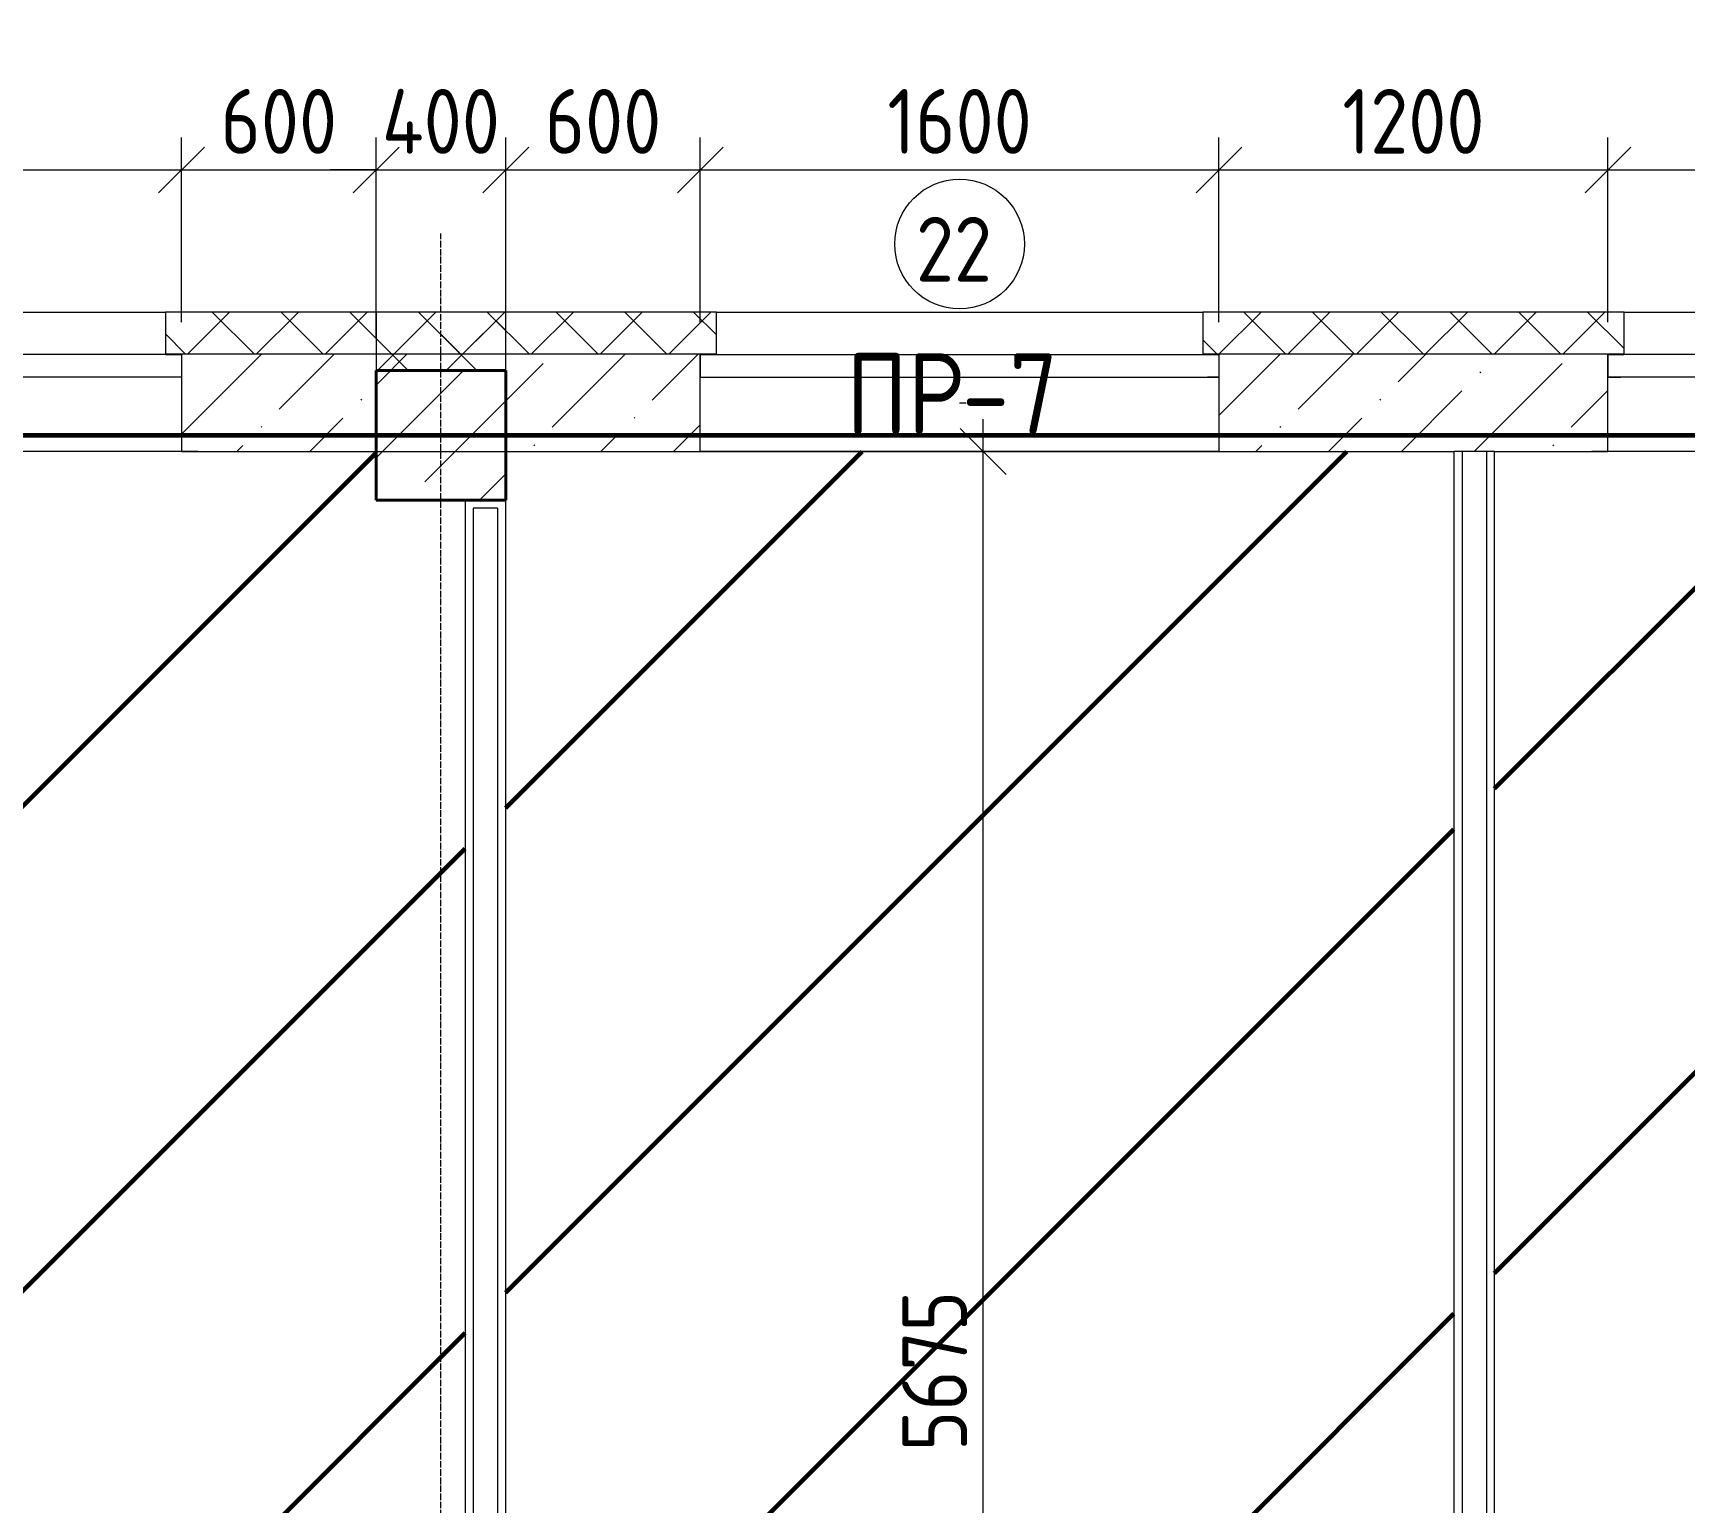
# Model space of a CAD drawing. Header units: millimetres. Extents: x -56773 to 323062, y -262288 to 76460.
# Drawn here: x 1551 to 6647, y -91839 to -87303 of the extents above; entities that cross this region are included whole.
import ezdxf

# ---------------------------------------------------------------- set-up
doc = ezdxf.new("R2010")
doc.units = ezdxf.units.MM
doc.linetypes.add('ADSK_Линия сетки', pattern=[25, 20, -2.5, 0, -2.5])
for name, color, linetype, lineweight in [('1.1)Стяжка керамзит  2 этаж', 5, 'Continuous', 60), ('3.1 Штукатурка внешн стен', 5, 'Continuous', 60), ('_ Окна', 7, 'Continuous', 18), ('Марки', 7, 'Continuous', 20), ('Марки окон', 7, 'Continuous', 20), ('Несущие колонны', 7, 'Continuous', 18), ('Окна', 7, 'Continuous', 9), ('Оси', 7, 'Continuous', 9), ('Размеры', 7, 'Continuous', 9), ('Стены внутренние', 7, 'Continuous', 18), ('Стены наружные', 7, 'Continuous', 18), ('Стены штриховка', 7, 'Continuous', 9)]:
    doc.layers.add(name, color=color, linetype=linetype, lineweight=lineweight)
doc.styles.add('GOST Common_2', font='', dxfattribs={"width": 0.9, "height": 250})
doc.styles.add('GOST Common_3', font='', dxfattribs={"width": 0.9, "height": 200})
doc.styles.get('GOST Common_2').set_extended_font_data('GOST Common')
doc.styles.get('GOST Common_3').set_extended_font_data('GOST Common')
doc.dimstyles.new('ADSK_Основной_2_0_1', dxfattribs={"dimscale": 304.8, "dimtxt": 201.142999, "dimasz": 0.463911, "dimexe": 0.328084, "dimexo": 0.328084, "dimgap": 0.164042, "dimtad": 1, "dimdec": 3, "dimrnd": 0.001, "dimdsep": 46, "dimtxsty": 'GOST Common_3', "dimblk1": 'OBLIQUE', "dimblk2": 'OBLIQUE', "dimsah": 1, "dimcen": 0.09, "dimdle": 0.328084, "dimazin": 2, "dimtfac": 1, "dimtdec": 4, "dimtix": 1, "dimtmove": 1, "dimatfit": 3, "dimfxl": 1, "dimtvp": 1, "dimtolj": 1, "dimtzin": 0, "dimlwd": 20, "dimlwe": 20, "dimarcsym": 2})
doc.dimstyles.new('ADSK_Основной_2_0_2', dxfattribs={"dimscale": 304.8, "dimtxt": 201.142999, "dimasz": 0.463911, "dimexe": 0.328084, "dimexo": 0.328084, "dimgap": 0.164042, "dimtad": 1, "dimdec": 3, "dimrnd": 0.001, "dimdsep": 46, "dimtxsty": 'GOST Common_3', "dimblk1": 'OBLIQUE', "dimblk2": 'OBLIQUE', "dimsah": 1, "dimcen": 0.09, "dimdle": 0.328084, "dimazin": 2, "dimtfac": 1, "dimtdec": 4, "dimtix": 1, "dimtmove": 0, "dimatfit": 3, "dimfxl": 1, "dimtvp": 1, "dimtolj": 1, "dimtzin": 0, "dimlwd": 20, "dimlwe": 20, "dimarcsym": 2})
pattern_1 = [(45, (9.36, -97949.04), (-106.066, 106.066), []), (135, (9.36, -97949.04), (-106.066, -106.066), [])]

# ---------------------------------------------------------------- blocks, each defined once
blk = doc.blocks.new('ADSK_КолоннаЖБ_Прямоугольная - 400x400 мм-1807143-Кладочный план 2-го этаж')
at = {"layer": 'Несущие колонны', "lineweight": 40}
for p, q in [((-200, 200), (200, 200)), ((-200, -200), (-200, 200)), ((200, 200), (200, -200)), ((200, -200), (-200, -200))]:
    blk.add_line(p, q, dxfattribs=at)
blk = doc.blocks.new('ОКНО L03 _2СТ_RS - ОК-5_1600х2000h-3556607-Кладочный план 2-го этаж')
at = {"layer": '_ Окна'}
for p, q in [((-838.1, -79), (761.9, -79)), ((-838.1, -149), (-838.1, -79)), ((-838.1, -79), (-803.1, -79)), ((-818.1, -79), (-38.1, -79)), ((-38.1, -79), (741.9, -79)), ((761.9, -79), (726.9, -79)), ((761.9, -149), (761.9, -79)), ((-838.1, -149), (761.9, -149)), ((-838.1, -149), (-833.1, -149)), ((-818.1, -149), (-38.1, -149)), ((-38.1, -149), (741.9, -149)), ((761.9, -149), (756.9, -149))]:
    blk.add_line(p, q, dxfattribs=at)
at = {"layer": 'Окна'}
blk.add_line((-888.1, 150), (811.9, 150), dxfattribs=at)
blk = doc.blocks.new('ОКНО L03 _2СТ_RS - ОК-5_1600х2000h-3556615-Кладочный план 2-го этаж')
at = {"layer": '_ Окна'}
for p, q in [((-838.1, 149), (761.9, 149)), ((-838.1, 149), (-838.1, 79)), ((-838.1, 149), (-833.1, 149)), ((-818.1, 149), (-38.1, 149)), ((-38.1, 149), (741.9, 149)), ((761.9, 149), (756.9, 149)), ((761.9, 149), (761.9, 79)), ((-838.1, 79), (761.9, 79)), ((-838.1, 79), (-803.1, 79)), ((-818.1, 79), (-38.1, 79)), ((-38.1, 79), (741.9, 79)), ((761.9, 79), (726.9, 79))]:
    blk.add_line(p, q, dxfattribs=at)
at = {"layer": 'Окна'}
blk.add_line((-888.1, -150), (811.9, -150), dxfattribs=at)
blk = doc.blocks.new('ОКНО L01 _СТ_RS - ОК-3_1200х2000h_противоударное-3556414-Кладочный план 2-го этаж')
at = {"layer": '_ Окна'}
for p, q in [((-638.1, -79), (561.9, -79)), ((-638.1, -149), (-638.1, -79)), ((-638.1, -79), (-598.1, -79)), ((-618.1, -79), (541.9, -79)), ((561.9, -79), (521.9, -79)), ((561.9, -149), (561.9, -79)), ((-638.1, -149), (561.9, -149)), ((-638.1, -149), (-633.1, -149)), ((-618.1, -149), (541.9, -149)), ((561.9, -149), (556.9, -149))]:
    blk.add_line(p, q, dxfattribs=at)
at = {"layer": 'Окна'}
blk.add_line((-688.1, 150), (611.9, 150), dxfattribs=at)
blk = doc.blocks.new('_Oblique')
at = {"color": 0, "linetype": 'ByBlock', "lineweight": -2}
blk.add_line((-0.5, -0.5), (0.5, 0.5), dxfattribs=at)
blk = doc.blocks.new('*D4549')
at = {"layer": 'Defpoints', "color": 0, "transparency": 16777216}
for p in [(2009.4, -87725.6), (409.4, -88295.1), (2009.4, -88295.1)]:
    blk.add_point(p, dxfattribs=at)
at = {"layer": 'Размеры', "color": 0, "lineweight": 20, "transparency": 16777216}
for p, q in [((409.4, -88195.1), (409.4, -87625.6)), ((2009.4, -88195.1), (2009.4, -87625.6)), ((309.4, -87725.6), (2109.4, -87725.6))]:
    blk.add_line(p, q, dxfattribs=at)
at = {"layer": 'Размеры', "color": 0, "lineweight": 20, "transparency": 16777216, "xscale": 141.4, "yscale": 141.4, "zscale": 141.4, "rotation": 180}
blk.add_blockref('_Oblique', (409.4, -87725.6), dxfattribs=at)
at = {"layer": 'Размеры', "color": 0, "lineweight": 20, "transparency": 16777216, "xscale": 141.4, "yscale": 141.4, "zscale": 141.4}
blk.add_blockref('_Oblique', (2009.4, -87725.6), dxfattribs=at)
at = {"layer": 'Размеры', "color": 0, "lineweight": 9, "transparency": 16777216, "insert": (1209.4, -87575.6), "char_height": 200, "width": 560.473, "attachment_point": 5, "style": 'GOST Common_3'}
blk.add_mtext('\\A1;1600', dxfattribs=at)
blk = doc.blocks.new('*D4550')
at = {"layer": 'Defpoints', "color": 0, "transparency": 16777216}
for p in [(2609.4, -87725.6), (2009.4, -88295.1), (2609.4, -88344.1)]:
    blk.add_point(p, dxfattribs=at)
at = {"layer": 'Размеры', "color": 0, "lineweight": 20, "transparency": 16777216}
for p, q in [((2009.4, -88195.1), (2009.4, -87625.6)), ((2609.4, -88244.1), (2609.4, -87625.6)), ((1909.4, -87725.6), (2709.4, -87725.6))]:
    blk.add_line(p, q, dxfattribs=at)
at = {"layer": 'Размеры', "color": 0, "lineweight": 20, "transparency": 16777216, "xscale": 141.4, "yscale": 141.4, "zscale": 141.4, "rotation": 180}
blk.add_blockref('_Oblique', (2009.4, -87725.6), dxfattribs=at)
at = {"layer": 'Размеры', "color": 0, "lineweight": 20, "transparency": 16777216, "xscale": 141.4, "yscale": 141.4, "zscale": 141.4}
blk.add_blockref('_Oblique', (2609.4, -87725.6), dxfattribs=at)
at = {"layer": 'Размеры', "color": 0, "lineweight": 9, "transparency": 16777216, "insert": (2309.4, -87575.6), "char_height": 200, "width": 454.106, "attachment_point": 5, "style": 'GOST Common_3'}
blk.add_mtext('\\A1;600', dxfattribs=at)
blk = doc.blocks.new('*D4551')
at = {"layer": 'Defpoints', "color": 0, "transparency": 16777216}
for p in [(3009.4, -87725.6), (2609.4, -88344.1), (3009.4, -88344.1)]:
    blk.add_point(p, dxfattribs=at)
at = {"layer": 'Размеры', "color": 0, "lineweight": 20, "transparency": 16777216}
for p, q in [((2609.4, -88244.1), (2609.4, -87625.6)), ((3009.4, -88244.1), (3009.4, -87625.6)), ((2609.4, -87725.6), (2468, -87725.6)), ((2609.4, -87725.6), (3009.4, -87725.6)), ((3009.4, -87725.6), (3150.8, -87725.6))]:
    blk.add_line(p, q, dxfattribs=at)
at = {"layer": 'Размеры', "color": 0, "lineweight": 20, "transparency": 16777216, "xscale": 141.4, "yscale": 141.4, "zscale": 141.4}
blk.add_blockref('_Oblique', (2609.4, -87725.6), dxfattribs=at)
at = {"layer": 'Размеры', "color": 0, "lineweight": 20, "transparency": 16777216, "xscale": 141.4, "yscale": 141.4, "zscale": 141.4, "rotation": 180}
blk.add_blockref('_Oblique', (3009.4, -87725.6), dxfattribs=at)
at = {"layer": 'Размеры', "color": 0, "lineweight": 9, "transparency": 16777216, "insert": (2809.4, -87575.6), "char_height": 200, "width": 474.561, "attachment_point": 5, "style": 'GOST Common_3'}
blk.add_mtext('\\A1;400', dxfattribs=at)
blk = doc.blocks.new('*D4552')
at = {"layer": 'Defpoints', "color": 0, "transparency": 16777216}
for p in [(3609.4, -87725.6), (3609.4, -88295.1), (3009.4, -88344.1)]:
    blk.add_point(p, dxfattribs=at)
at = {"layer": 'Размеры', "color": 0, "lineweight": 20, "transparency": 16777216}
for p, q in [((3009.4, -88244.1), (3009.4, -87625.6)), ((3609.4, -88195.1), (3609.4, -87625.6)), ((2909.4, -87725.6), (3709.4, -87725.6))]:
    blk.add_line(p, q, dxfattribs=at)
at = {"layer": 'Размеры', "color": 0, "lineweight": 20, "transparency": 16777216, "xscale": 141.4, "yscale": 141.4, "zscale": 141.4, "rotation": 180}
blk.add_blockref('_Oblique', (3009.4, -87725.6), dxfattribs=at)
at = {"layer": 'Размеры', "color": 0, "lineweight": 20, "transparency": 16777216, "xscale": 141.4, "yscale": 141.4, "zscale": 141.4}
blk.add_blockref('_Oblique', (3609.4, -87725.6), dxfattribs=at)
at = {"layer": 'Размеры', "color": 0, "lineweight": 9, "transparency": 16777216, "insert": (3309.4, -87575.6), "char_height": 200, "width": 454.106, "attachment_point": 5, "style": 'GOST Common_3'}
blk.add_mtext('\\A1;600', dxfattribs=at)
blk = doc.blocks.new('*D4553')
at = {"layer": 'Defpoints', "color": 0, "transparency": 16777216}
for p in [(5209.4, -87725.6), (3609.4, -88295.1), (5209.4, -88295.1)]:
    blk.add_point(p, dxfattribs=at)
at = {"layer": 'Размеры', "color": 0, "lineweight": 20, "transparency": 16777216}
for p, q in [((3609.4, -88195.1), (3609.4, -87625.6)), ((5209.4, -88195.1), (5209.4, -87625.6)), ((3509.4, -87725.6), (5309.4, -87725.6))]:
    blk.add_line(p, q, dxfattribs=at)
at = {"layer": 'Размеры', "color": 0, "lineweight": 20, "transparency": 16777216, "xscale": 141.4, "yscale": 141.4, "zscale": 141.4, "rotation": 180}
blk.add_blockref('_Oblique', (3609.4, -87725.6), dxfattribs=at)
at = {"layer": 'Размеры', "color": 0, "lineweight": 20, "transparency": 16777216, "xscale": 141.4, "yscale": 141.4, "zscale": 141.4}
blk.add_blockref('_Oblique', (5209.4, -87725.6), dxfattribs=at)
at = {"layer": 'Размеры', "color": 0, "lineweight": 9, "transparency": 16777216, "insert": (4409.4, -87575.6), "char_height": 200, "width": 560.473, "attachment_point": 5, "style": 'GOST Common_3'}
blk.add_mtext('\\A1;1600', dxfattribs=at)
blk = doc.blocks.new('*D4554')
at = {"layer": 'Defpoints', "color": 0, "transparency": 16777216}
for p in [(6409.4, -87725.6), (5209.4, -88295.1), (6409.4, -88295.1)]:
    blk.add_point(p, dxfattribs=at)
at = {"layer": 'Размеры', "color": 0, "lineweight": 20, "transparency": 16777216}
for p, q in [((5209.4, -88195.1), (5209.4, -87625.6)), ((6409.4, -88195.1), (6409.4, -87625.6)), ((5109.4, -87725.6), (6509.4, -87725.6))]:
    blk.add_line(p, q, dxfattribs=at)
at = {"layer": 'Размеры', "color": 0, "lineweight": 20, "transparency": 16777216, "xscale": 141.4, "yscale": 141.4, "zscale": 141.4, "rotation": 180}
blk.add_blockref('_Oblique', (5209.4, -87725.6), dxfattribs=at)
at = {"layer": 'Размеры', "color": 0, "lineweight": 20, "transparency": 16777216, "xscale": 141.4, "yscale": 141.4, "zscale": 141.4}
blk.add_blockref('_Oblique', (6409.4, -87725.6), dxfattribs=at)
at = {"layer": 'Размеры', "color": 0, "lineweight": 9, "transparency": 16777216, "insert": (5809.4, -87575.6), "char_height": 200, "width": 560.473, "attachment_point": 5, "style": 'GOST Common_3'}
blk.add_mtext('\\A1;1200', dxfattribs=at)
blk = doc.blocks.new('*D4555')
at = {"layer": 'Defpoints', "color": 0, "transparency": 16777216}
for p in [(7609.4, -87725.6), (6409.4, -88295.1), (7609.4, -88295.1)]:
    blk.add_point(p, dxfattribs=at)
at = {"layer": 'Размеры', "color": 0, "lineweight": 20, "transparency": 16777216}
for p, q in [((6409.4, -88195.1), (6409.4, -87625.6)), ((7609.4, -88195.1), (7609.4, -87625.6)), ((6309.4, -87725.6), (7709.4, -87725.6))]:
    blk.add_line(p, q, dxfattribs=at)
at = {"layer": 'Размеры', "color": 0, "lineweight": 20, "transparency": 16777216, "xscale": 141.4, "yscale": 141.4, "zscale": 141.4, "rotation": 180}
blk.add_blockref('_Oblique', (6409.4, -87725.6), dxfattribs=at)
at = {"layer": 'Размеры', "color": 0, "lineweight": 20, "transparency": 16777216, "xscale": 141.4, "yscale": 141.4, "zscale": 141.4}
blk.add_blockref('_Oblique', (7609.4, -87725.6), dxfattribs=at)
at = {"layer": 'Размеры', "color": 0, "lineweight": 9, "transparency": 16777216, "insert": (7009.4, -87575.6), "char_height": 200, "width": 560.473, "attachment_point": 5, "style": 'GOST Common_3'}
blk.add_mtext('\\A1;1200', dxfattribs=at)
blk = doc.blocks.new('*D4941')
at = {"layer": 'Defpoints', "color": 0, "transparency": 16777216}
for p in [(4382.3, -88594.1), (4482.3, -88594.1), (5484.4, -94269.1)]:
    blk.add_point(p, dxfattribs=at)
at = {"layer": 'Размеры', "color": 0, "lineweight": 20, "transparency": 16777216}
for p, q in [((4482.3, -94369.1), (4482.3, -88494.1)), ((4482.3, -88594.1), (4582.3, -88594.1)), ((5384.4, -94269.1), (4382.3, -94269.1))]:
    blk.add_line(p, q, dxfattribs=at)
at = {"layer": 'Размеры', "color": 0, "lineweight": 20, "transparency": 16777216, "xscale": 141.4, "yscale": 141.4, "zscale": 141.4}
for p, rotation in [((4482.3, -88594.1), 90), ((4482.3, -94269.1), 270)]:
    blk.add_blockref('_Oblique', p, dxfattribs=dict(at, rotation=rotation))
at = {"layer": 'Размеры', "color": 0, "lineweight": 9, "transparency": 16777216, "insert": (4332.3, -91431.6), "char_height": 200, "width": 605.475, "attachment_point": 5, "rotation": 90, "style": 'GOST Common_3'}
blk.add_mtext('\\A1;5675', dxfattribs=at)
blk = doc.blocks.new('М_окна1 - Маркировка типоразмера-1510237-Кладочный план 2-го этаж')
at = {"layer": 'Марки окон'}
blk.add_circle((0, 0), 2, dxfattribs=at)
blk = doc.blocks.new('ADSK_Марка_Отверстие - Экземпляр_Только Марка-157312-Кладочный план 2-го этаж')
at = {"layer": 'Марки'}
blk.add_line((0, 0), (0.2, 0), dxfattribs=at)

msp = doc.modelspace()

# ---------------------------------------------------------------- hatches: boundary and pattern name
at = {"layer": '1.1)Стяжка керамзит  2 этаж', "transparency": 33554687}
h = msp.add_hatch(dxfattribs=at)
h.set_pattern_fill('ANSI31', color=5, scale=333)
h.paths.add_polyline_path([(7464.619, -88594.0666), (6359.3615, -88594.0666), (6059.3615, -88594.0666), (6059.3615, -94269.0666), (6384.3615, -94269.0666), (6384.3615, -94994.0666), (6509.3615, -94994.0666), (6509.3615, -95119.0666), (5359.3615, -95119.0666), (5359.3615, -94994.0666), (5484.3615, -94994.0666), (5484.3615, -94269.0666), (5934.3615, -94269.0666), (5934.3615, -88594.0666), (5209.3615, -88594.0666), (3559.3615, -88594.0666), (3009.3615, -88594.0666), (3009.3615, -88744.0666), (3009.3615, -94269.0666), (4034.3615, -94269.0666), (4034.3615, -94994.0666), (4159.3615, -94994.0666), (4159.3615, -95119.0666), (1709.3615, -95119.0666), (1709.3615, -94994.0666), (1844.3615, -94994.0666), (1844.3615, -94269.0666), (2884.3615, -94269.0666), (2884.3615, -88744.0666), (2609.3615, -88744.0666), (2609.3615, -88594.0666), (2009.3615, -88594.0666), (359.3615, -88594.0666), (-115.6385, -88594.0666), (-115.6385, -94269.0666), (384.3615, -94269.0666), (384.3615, -94994.0666), (509.3615, -94994.0666), (509.3615, -95119.0666), (-540.6385, -95119.0666), (-540.6385, -94994.0666), (-415.6385, -94994.0666), (-415.6385, -94269.0666), (-240.6385, -94269.0666), (-240.6385, -88594.0666), (-790.6385, -88594.0666), (-1015.0246, -88594.0666), (-1015.0246, -96144.5668), (7464.619, -96144.5668)])
at = {"layer": 'Несущие колонны', "lineweight": 9}
h = msp.add_hatch(dxfattribs=at)
h.set_pattern_fill('FP_1', color=256, style=0, pattern_type=2)
h.set_pattern_definition([(45, (9.36, -97949.04), (-224.506, 224.506), []), (45, (233.87, -97949.04), (-224.506, 224.506), [396.875, -79.375, 3.353, -76.022])])
h.paths.add_polyline_path([(2609.3615, -88744.0666), (3009.3615, -88744.0666), (3009.3615, -88344.0666), (2609.3615, -88344.0666)])
at = {"layer": 'Стены внутренние', "lineweight": 9}
h = msp.add_hatch(dxfattribs=at)
h.set_pattern_fill('FP_2', color=256, style=0, pattern_type=2)
h.set_pattern_definition([(45, (9.36, -97949.04), (84.1895, 308.696), [396.875, -79.375, 3.353, -76.022])])
h.paths.add_polyline_path([(5959.3615, -88594.0666), (6409.3615, -88594.0666), (6409.3615, -88295.0666), (5209.3615, -88295.0666), (5209.3615, -88594.0666), (5934.3615, -88594.0666)])
h.paths.add_polyline_path([(409.3615, -88594.0666), (409.3615, -88295.0666), (-790.6385, -88295.0666), (-790.6385, -88594.0666), (-115.6385, -88594.0666)])
h.paths.add_polyline_path([(7609.3615, -88594.0666), (8609.3615, -88594.0666), (8609.3615, -88344.0666), (8809.3615, -88344.0666), (8809.3615, -88294.0666), (7609.3615, -88295.0666)])
h.paths.add_polyline_path([(2009.3615, -88594.0666), (3609.3615, -88594.0666), (3609.3615, -88295.0666), (2009.3615, -88295.0666)])
h.paths.add_polyline_path([(-2940.6385, -88594.0666), (-1990.6385, -88594.0666), (-1990.6385, -88295.0666), (-2940.6385, -88294.0666), (-2940.6385, -88572.0232)])
at = {"layer": 'Стены наружные', "lineweight": 9}
h = msp.add_hatch(dxfattribs=at)
h.set_pattern_fill('FP_4', color=256, style=0, pattern_type=2)
h.set_pattern_definition(pattern_1)
h.paths.add_polyline_path([(459.3615, -88294.0666), (459.3615, -88164.0666), (-840.6385, -88164.0666), (-840.6385, -88294.0666)])
h.paths.add_polyline_path([(8609.3615, -88294.0666), (8609.3615, -88164.0666), (7559.3615, -88164.0666), (7559.3615, -88294.0666)])
h.paths.add_polyline_path([(1959.3615, -88294.0666), (3659.3615, -88294.0666), (3659.3615, -88164.0666), (1959.3615, -88164.0666)])
h.paths.add_polyline_path([(5159.3615, -88294.0666), (6459.3615, -88294.0666), (6459.3615, -88164.0666), (5159.3615, -88164.0666)])
h.paths.add_polyline_path([(-2810.6385, -88294.0666), (-1940.6385, -88294.0666), (-1940.6385, -88164.0666), (-2810.6385, -88164.0666)])
h = msp.add_hatch(dxfattribs=at)
h.set_pattern_fill('FP_4', color=256, style=0, pattern_type=2)
h.set_pattern_definition(pattern_1)
h.paths.add_polyline_path([(3009.3615, -88344.0666), (3009.3615, -88164.0666), (2609.3615, -88164.0666), (2609.3615, -88344.0666)])

# ---------------------------------------------------------------- linework, layer by layer
at = {"layer": '3.1 Штукатурка внешн стен'}
msp.add_lwpolyline([(-19540.6385, -79244.0666), (-19540.6385, -74194.0666), (-3190.6385, -74194.0666), (-3190.6385, -88544.0666), (8809.3615, -88544.0666), (8809.3615, -95344.0666), (12609.3615, -95344.0666), (12609.3615, -88544.0666), (42009.3615, -88544.0666)], dxfattribs=at)
at = {"layer": 'Несущие колонны', "lineweight": 9}
for p, q in [((3009.3615, -88344.0666), (2609.3615, -88344.0666)), ((2609.3615, -88344.0666), (2609.3615, -88744.0666)), ((3009.3615, -88744.0666), (3009.3615, -88344.0666)), ((2609.3615, -88744.0666), (3009.3615, -88744.0666))]:
    msp.add_line(p, q, dxfattribs=at)
at = {"layer": 'Оси', "linetype": 'ADSK_Линия сетки', "lineweight": 5}
for p, q in [((2809.3615, -108922.9178), (2809.3615, -87921.5904)), ((62525.08, -88544.0666), (-25230.7352, -88544.0666))]:
    msp.add_line(p, q, dxfattribs=at)
at = {"layer": 'Стены внутренние', "lineweight": 5}
for p, q in [((1959.3615, -88294.0666), (1959.3615, -88295.0666)), ((1959.3615, -88295.0666), (2009.3615, -88295.0666)), ((2009.3615, -88295.0666), (2009.3615, -88594.0666)), ((3609.3615, -88594.0666), (3609.3615, -88295.0666)), ((3609.3615, -88295.0666), (3659.3615, -88295.0666)), ((3659.3615, -88295.0666), (3659.3615, -88294.0666)), ((5159.3615, -88294.0666), (5159.3615, -88295.0666)), ((5159.3615, -88295.0666), (5209.3615, -88295.0666)), ((5209.3615, -88295.0666), (5209.3615, -88594.0666)), ((6409.3615, -88594.0666), (6409.3615, -88295.0666)), ((6409.3615, -88295.0666), (6459.3615, -88295.0666)), ((6459.3615, -88295.0666), (6459.3615, -88294.0666)), ((2009.3615, -88594.0666), (409.3615, -88594.0666)), ((2009.3615, -88594.0666), (3609.3615, -88594.0666)), ((5209.3615, -88594.0666), (3609.3615, -88594.0666)), ((5209.3615, -88594.0666), (5934.3615, -88594.0666)), ((5934.3615, -88594.0666), (5934.3615, -94269.0666)), ((6059.3615, -88594.0666), (6409.3615, -88594.0666)), ((6059.3615, -94269.0666), (6059.3615, -88594.0666)), ((7609.3615, -88594.0666), (6409.3615, -88594.0666)), ((3009.3615, -88744.0666), (2884.3615, -88744.0666)), ((2884.3615, -88744.0666), (2884.3615, -94269.0666)), ((3009.3615, -94269.0666), (3009.3615, -88744.0666))]:
    msp.add_line(p, q, dxfattribs=at)
at = {"layer": 'Стены наружные', "lineweight": 9}
for p, q in [((459.3615, -88164.0666), (1959.3615, -88164.0666)), ((3659.3615, -88164.0666), (1959.3615, -88164.0666)), ((1959.3615, -88164.0666), (1959.3615, -88294.0666)), ((2609.3615, -88164.0666), (2609.3615, -88344.0666)), ((3009.3615, -88344.0666), (3009.3615, -88164.0666)), ((3659.3615, -88294.0666), (3659.3615, -88164.0666)), ((3659.3615, -88164.0666), (5159.3615, -88164.0666)), ((6459.3615, -88164.0666), (5159.3615, -88164.0666)), ((5159.3615, -88164.0666), (5159.3615, -88294.0666)), ((6459.3615, -88294.0666), (6459.3615, -88164.0666)), ((6459.3615, -88164.0666), (7559.3615, -88164.0666)), ((2609.3615, -88344.0666), (3009.3615, -88344.0666))]:
    msp.add_line(p, q, dxfattribs=at)
at = {"layer": 'Стены штриховка', "lineweight": 9}
for p, q in [((3659.3615, -88294.0666), (1959.3615, -88294.0666)), ((6459.3615, -88294.0666), (5159.3615, -88294.0666)), ((6059.3615, -88594.0666), (5934.3615, -88594.0666)), ((5959.3615, -88594.0666), (5959.3615, -94294.0666)), ((6034.3615, -88594.0666), (6034.3615, -94294.0666)), ((2984.3615, -88769.0666), (2909.3615, -88769.0666)), ((2909.3615, -88769.0666), (2909.3615, -94294.0666)), ((2984.3615, -88769.0666), (2984.3615, -94294.0666))]:
    msp.add_line(p, q, dxfattribs=at)

# ---------------------------------------------------------------- block references
at = {"layer": 'Марки', "xscale": 99.99999999999993, "yscale": 99.99999999999993, "zscale": 99.99999999999993}
msp.add_blockref('ADSK_Марка_Отверстие - Экземпляр_Только Марка-157312-Кладочный план 2-го этаж', (4409.3615, -88444.0666), dxfattribs=at)
at = {"layer": 'Марки окон', "xscale": 99.99999999999993, "yscale": 99.99999999999993, "zscale": 99.99999999999993}
msp.add_blockref('М_окна1 - Маркировка типоразмера-1510237-Кладочный план 2-го этаж', (4409.3615, -87954.0666), dxfattribs=at)
at = {"layer": 'Несущие колонны', "lineweight": 40, "rotation": 89.9999999999999}
msp.add_blockref('ADSK_КолоннаЖБ_Прямоугольная - 400x400 мм-1807143-Кладочный план 2-го этаж', (2809.3615, -88544.0666), dxfattribs=at)
at = {"layer": 'Окна', "rotation": 180}
for name, p in [('ОКНО L03 _2СТ_RS - ОК-5_1600х2000h-3556607-Кладочный план 2-го этаж', (1171.2615, -88444.0666)), ('ОКНО L01 _СТ_RS - ОК-3_1200х2000h_противоударное-3556414-Кладочный план 2-го этаж', (6971.2615, -88444.0666))]:
    msp.add_blockref(name, p, dxfattribs=at)
at = {"layer": 'Окна'}
msp.add_blockref('ОКНО L03 _2СТ_RS - ОК-5_1600х2000h-3556615-Кладочный план 2-го этаж', (4447.4615, -88444.0666), dxfattribs=at)

# ---------------------------------------------------------------- texts
at = {"layer": 'Марки', "lineweight": 9, "char_height": 250, "attachment_point": 1, "style": 'GOST Common_2'}
for s, insert, width in [('ПР', (4059.4307, -88291.0854), 432.91125), ('-7', (4416.6182, -88291.0854), 389.620125)]:
    msp.add_mtext(s, dxfattribs=dict(at, insert=insert, width=width))
at = {"layer": 'Марки окон', "lineweight": 5, "insert": (4274.8041, -87870.2812), "char_height": 200, "width": 317.46825, "attachment_point": 1, "style": 'GOST Common_3'}
msp.add_mtext('22', dxfattribs=at)

# ---------------------------------------------------------------- dimensions: what is measured, and where the dimension line sits
at = {"layer": 'Размеры', "lineweight": 9}
for base, p1, p2, override, picture, middle in [((2009.3615, -87725.5648), (409.3615, -88295.0666), (2009.3615, -88295.0666), {"dimpost": '<>', "dimfxl": 1600}, '*D4549', (1209.3615, -87575.5648)), ((2609.3615, -87725.5648), (2009.3615, -88295.0666), (2609.3615, -88344.0666), {"dimpost": '<>', "dimfxl": 601.997508}, '*D4550', (2309.3615, -87575.5648)), ((3009.3615, -87725.5648), (2609.3615, -88344.0666), (3009.3615, -88344.0666), {"dimpost": '<>', "dimfxl": 400}, '*D4551', (2809.3615, -87575.5648)), ((3609.3615, -87725.5648), (3009.3615, -88344.0666), (3609.3615, -88295.0666), {"dimpost": '<>', "dimfxl": 601.997508}, '*D4552', (3309.3615, -87575.5648)), ((5209.3615, -87725.5648), (3609.3615, -88295.0666), (5209.3615, -88295.0666), {"dimpost": '<>', "dimfxl": 1600}, '*D4553', (4409.3615, -87575.5648)), ((6409.3615, -87725.5648), (5209.3615, -88295.0666), (6409.3615, -88295.0666), {"dimpost": '<>', "dimfxl": 1200}, '*D4554', (5809.3615, -87575.5648)), ((7609.3615, -87725.5648), (6409.3615, -88295.0666), (7609.3615, -88295.0666), {"dimpost": '<>', "dimfxl": 1200}, '*D4555', (7009.3615, -87575.5648))]:
    dim = msp.add_linear_dim(base=base, p1=p1, p2=p2, dimstyle='ADSK_Основной_2_0_1', override=override, dxfattribs=at)
    dim.commit()
    dim.dimension.update_dxf_attribs({"geometry": picture, "text_midpoint": middle})
dim = msp.add_linear_dim(base=(4482.2993, -88594.0666), p1=(5484.3615, -94269.0666), p2=(4382.3144, -88594.0666), angle=90, dimstyle='ADSK_Основной_2_0_2', override={"dimpost": '<>', "dimfxl": 5781.014862}, dxfattribs=at)
dim.commit()
dim.dimension.update_dxf_attribs({"geometry": '*D4941', "text_midpoint": (4332.2993, -91431.5666)})

doc.saveas('drawing.dxf')
